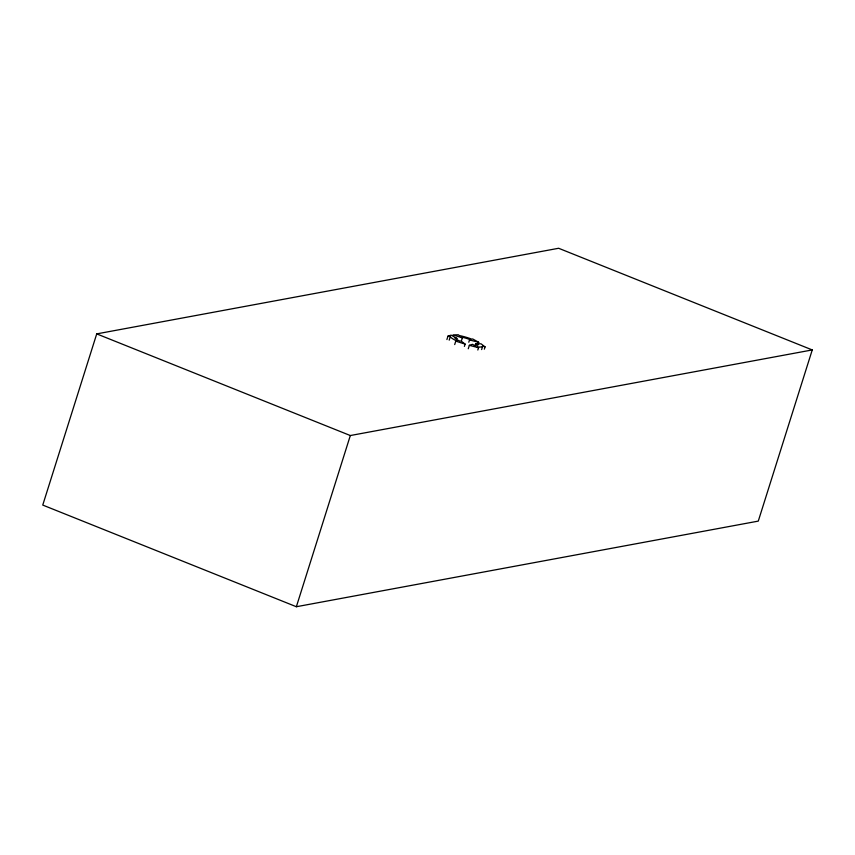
<?xml version="1.0" encoding="UTF-8"?>
<svg xmlns="http://www.w3.org/2000/svg" width="855" height="855" viewBox="0 0 855 855"><rect width="100%" height="100%" fill="white"/><g stroke="black" fill="none" stroke-linecap="round" stroke-linejoin="round"><path stroke-width="1.28" d="M96.722 333.888L42.75 505.07L296.364 606.729L758.278 521.112L812.25 349.93L558.636 248.271L96.722 333.888L350.326 435.537L812.25 349.93M296.364 606.729L350.326 435.537M446.898 339.563L447.977 336.133L451.109 335.128L457.19 338.537L454.881 337.928A12.248 2.458 17.5 0 0 459.755 341.06L461.08 341.027L465.109 344.105L464.393 346.393M449.196 340.162L450.275 336.731L447.977 336.133M454.7 344.565L455.779 341.134L457.104 341.102A17.143 3.452 17.5 0 1 450.275 336.731M461.647 340.151L462.363 337.853L461.358 337.084A12.248 2.458 17.5 0 1 470.303 339.681L469.523 339.937L468.797 342.224M468.262 348.765L469.342 345.335L472.473 344.33L473.991 345.185A12.248 2.458 17.5 0 0 478.063 344.651L478.725 342.331L472.655 338.933L471.875 339.179A17.143 3.452 17.5 0 0 459.349 335.555L458.333 334.786L453.032 334.882L462.363 337.853M475.006 346.2L475.722 343.902L481.034 343.806L485.063 346.884L484.336 349.171M477.827 350.016L478.544 347.729L477.026 346.884A17.143 3.452 17.5 0 0 482.722 346.136L485.063 346.884M481.643 349.567L482.722 346.136M469.523 339.937L478.725 342.331M469.342 345.335L478.544 347.729M475.722 343.902L478.063 344.651M455.779 341.134L465.109 344.105"/></g></svg>
